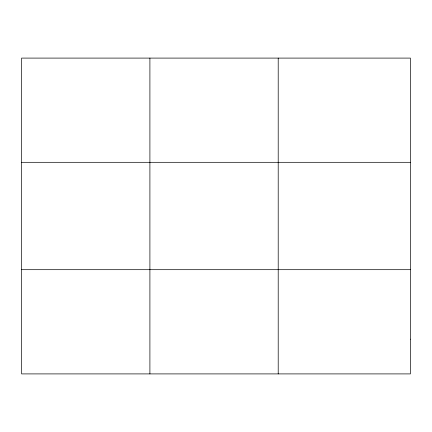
<?xml version="1.0" encoding="UTF-8"?>
<svg xmlns="http://www.w3.org/2000/svg" width="432" height="432" viewBox="0 0 432 432"><rect width="100%" height="100%" fill="white"/><g stroke="black" fill="none" stroke-linecap="round" stroke-linejoin="round"><path stroke-width="0.65" d="M149.904 58.093L149.904 373.907M278.208 58.093L278.208 373.907M21.6 162.313L410.4 162.313M21.6 269.687L410.4 269.687M410.4 339.169L410.4 373.907L21.6 373.907L21.6 58.093L410.4 58.093L410.4 339.169"/></g></svg>
